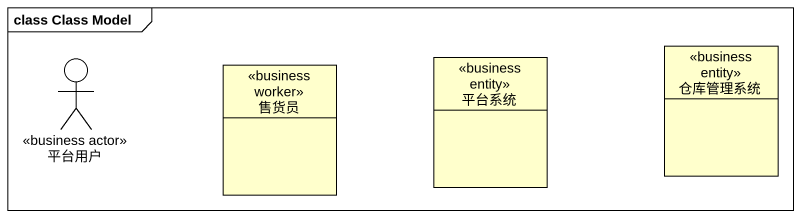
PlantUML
@startuml
mainframe class Class Model
allowmixing
hide circle
hide empty members
actor 平台用户 <<business actor>>
class 售货员 <<business worker>>
class 平台系统 <<business entity>>
class 仓库管理系统 <<business entity>>
@enduml
